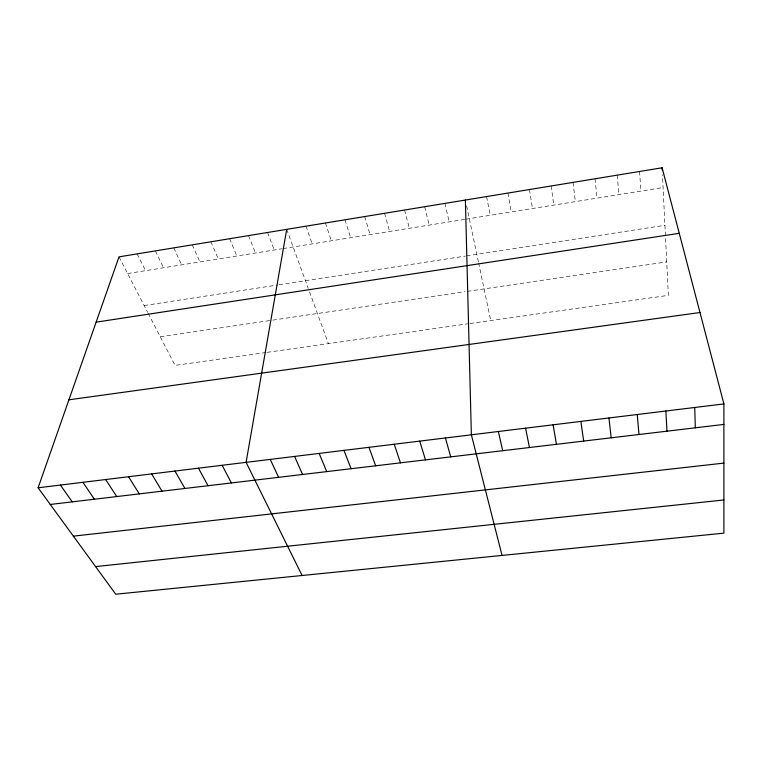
<?xml version="1.0" encoding="UTF-8"?>
<svg xmlns="http://www.w3.org/2000/svg" width="762" height="762" viewBox="0 0 762 762"><rect width="100%" height="100%" fill="white"/><g stroke="black" fill="none" stroke-linecap="round" stroke-linejoin="round"><path stroke-width="0.57" stroke-dasharray="3.81 2.86" d="M127.616 273.539L282.016 248.736M283.131 248.564L464.83 219.38M465.944 219.199L663.083 187.538M144.161 305.562L277.901 284.95M279.044 284.778L465.296 256.08M466.449 255.899L664.931 225.314M160.268 336.747L271.758 320.278M272.863 320.116L465.068 291.703M467.306 291.37L666.721 261.899M266.043 352.492L175.079 365.408L148.142 313.268M267.186 352.33L468.801 323.688M469.944 323.526L668.36 295.342L662.454 174.755M119.005 256.861L147.647 312.306M137.131 253.889L145.513 270.662M155.381 250.898L163.525 267.767M173.755 247.879L181.67 264.852M192.253 244.85L199.93 261.928M210.883 241.792L218.313 258.975M229.638 238.716L236.83 255.994M248.536 235.61L255.47 253.003M267.557 232.496L274.234 249.993M286.712 229.352L308.296 288.512M309.515 291.865L328.393 343.633M306 226.19L312.163 243.897M325.431 222.999L331.327 240.821M344.995 219.789L350.625 237.725M364.703 216.56L370.056 234.601M384.553 213.303L389.62 231.458M404.546 210.026L409.337 228.295M424.682 206.721L429.177 225.104M444.96 203.397L449.17 221.894M466.611 205.864L478.384 261.785M478.603 262.861L490.757 320.573M486.585 196.567L490.195 215.303M507.949 193.062L511.245 211.922M529.466 189.538L532.447 208.521M551.155 185.976L553.812 205.083M573.005 182.394L575.339 201.625M595.027 178.784L597.027 198.149M617.22 175.146L618.877 194.634M639.575 171.479L640.89 191.1"/><path stroke-width="1.14" d="M723.9 403.917L723.9 533.152L115.738 594.217L38.1 487.794L119.005 256.861L662.111 167.783L723.9 403.917L38.1 487.794M286.712 229.352L246.097 462.353L302.095 575.51M96.126 322.155L679.256 233.315M68.923 399.812L699.983 312.515M50.263 504.463L723.9 424.415M73.371 536.153L723.9 463.106M95.583 566.595L723.9 499.967M60.417 485.07L72.238 501.853M82.934 482.317L94.393 499.224M105.642 479.536L116.738 496.567M128.54 476.736L139.275 493.89M151.648 473.907L162.011 491.185M174.946 471.059L184.937 488.461M198.453 468.182L208.055 485.718M222.171 465.287L231.381 482.946M270.234 459.41L278.635 477.326M294.589 456.428L302.571 474.488M319.164 453.419L326.727 471.611M343.957 450.39L351.082 468.716M368.979 447.332L375.666 465.801M394.23 444.236L400.469 462.848M419.71 441.122L425.491 459.877M445.418 437.979L450.733 456.876M502.044 555.431L471.364 434.807L465.382 200.044M498.358 431.502L502.701 450.704M525.599 428.177L529.438 447.523M553.107 424.805L556.431 444.313M580.882 421.415L583.682 441.074M608.933 417.986L611.191 437.807M637.251 414.518L638.966 434.511M665.855 411.023L666.998 431.178M662.111 167.783L662.226 170.107M694.734 407.489L695.315 427.815"/></g></svg>
